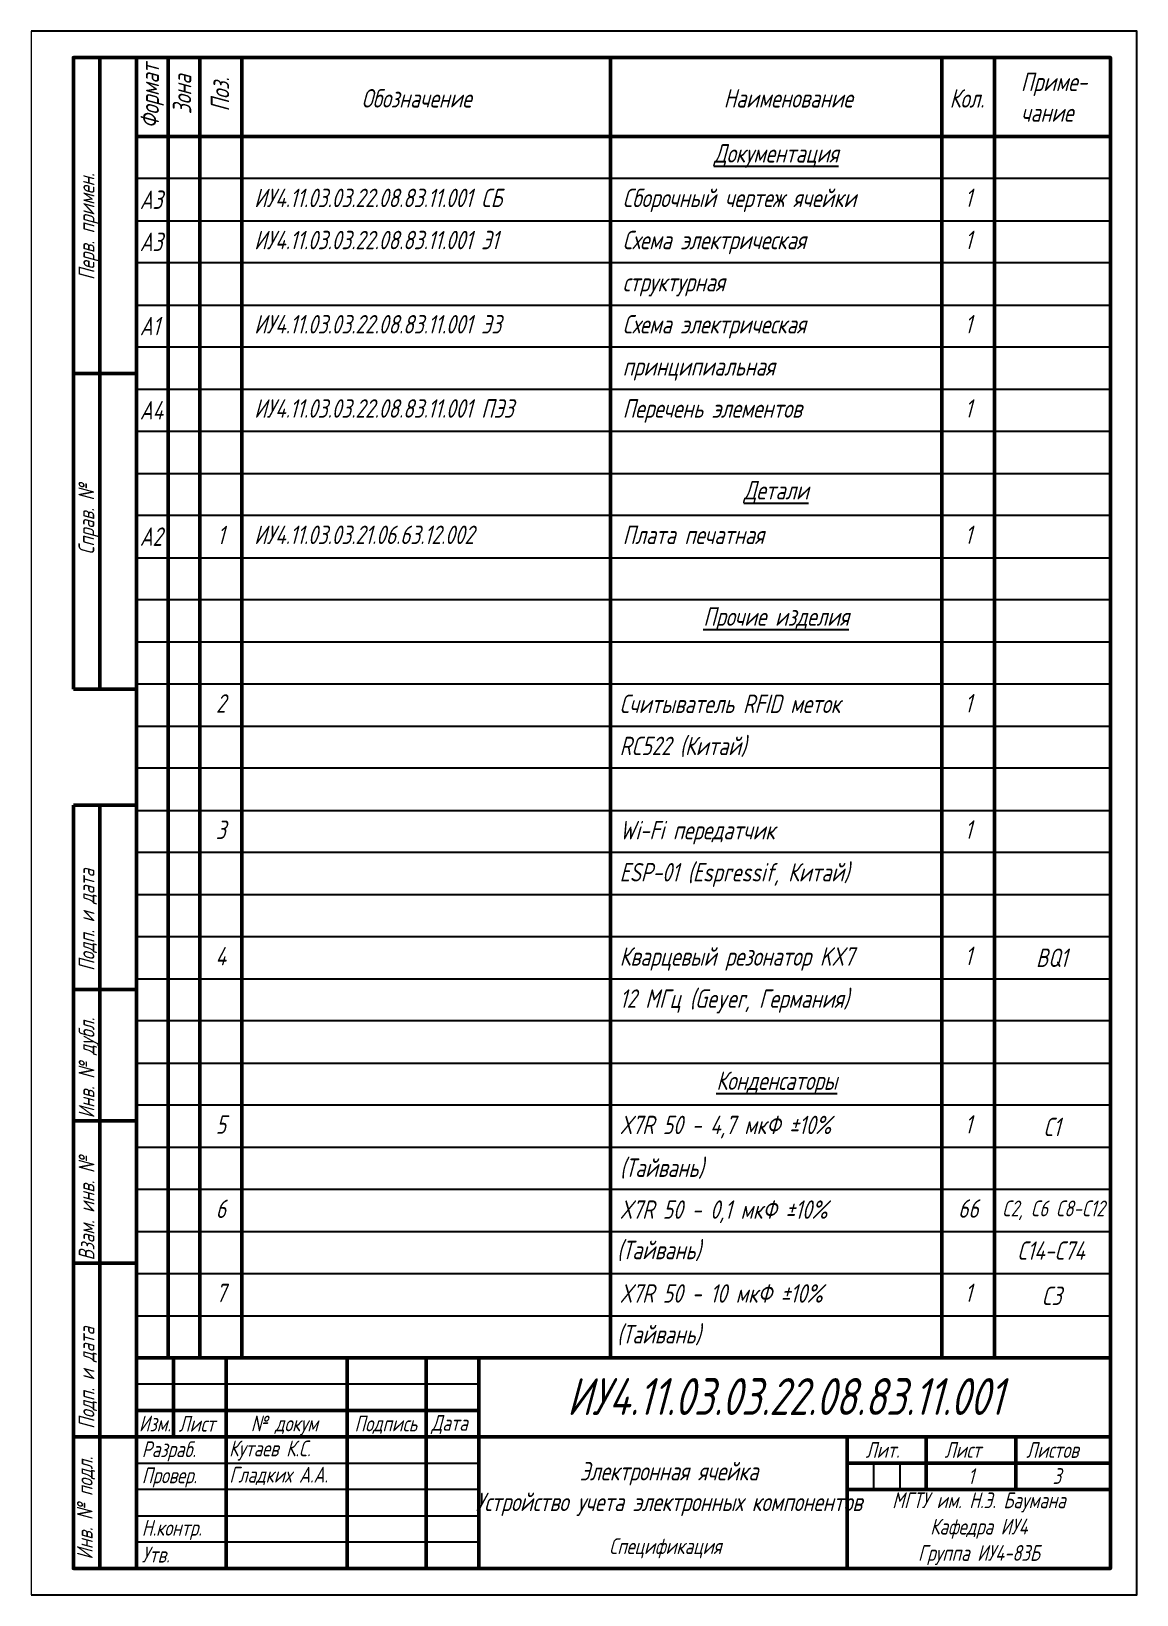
# Paper-space layout 'Лист1' of a CAD drawing. Header units: millimetres. Extents: x 0 to 210, y 0 to 297.
# The model-space entities are those that its viewports show. They can reach past a viewport. Long polylines and large blocks are cut down to what shows.
import ezdxf
from ezdxf.enums import TextEntityAlignment as Align

# ---------------------------------------------------------------- set-up
doc = ezdxf.new("R2010")
doc.units = ezdxf.units.MM
doc.layers.add('FORM', color=7, linetype='Continuous')
doc.layers.add('NEVIDIM', color=1, linetype='Continuous')
doc.styles.get("Standard").update_dxf_attribs({"font": '', "width": 0.8, "oblique": 15})
doc.styles.get('Standard').set_extended_font_data('GOST type B')

msp = doc.modelspace()

# ---------------------------------------------------------------- linework, layer by layer
at = {"color": 0, "lineweight": 50}
for p, q in [((7363.02, 6770.91), (7363.02, 6890.91)), ((7368.02, 6770.91), (7368.02, 6890.91)), ((7375.02, 6830.91), (7363.02, 6830.91)), ((7375.02, 6770.91), (7363.02, 6770.91)), ((7375.02, 6748.91), (7363.02, 6748.91)), ((7368.02, 6748.91), (7368.02, 6603.91)), ((7363.02, 6713.91), (7375.02, 6713.91)), ((7375.02, 6688.91), (7363.02, 6688.91)), ((7363.02, 6661.91), (7375.02, 6661.91)), ((7382.02, 6643.91), (7382.02, 6628.91)), ((7392.02, 6603.91), (7392.02, 6643.91)), ((7415.02, 6643.91), (7415.02, 6603.91)), ((7430.02, 6603.91), (7430.02, 6643.91)), ((7375.02, 6633.91), (7440.02, 6633.91)), ((7375.02, 6628.91), (7363.02, 6628.91)), ((7440.02, 6628.91), (7375.02, 6628.91)), ((7440.02, 6628.91), (7560.02, 6628.91)), ((7525.02, 6628.91), (7525.02, 6618.91)), ((7542.02, 6628.91), (7542.02, 6618.91)), ((7560.02, 6623.91), (7510.02, 6623.91)), ((7510.02, 6618.91), (7560.02, 6618.91))]:
    msp.add_line(p, q, dxfattribs=at)
at = {"lineweight": 50}
for p, q in [((7363.02, 6890.91), (7560.02, 6890.91)), ((7375.02, 6890.91), (7375.02, 6603.91)), ((7560.02, 6890.91), (7560.02, 6603.91)), ((7363.02, 6748.91), (7363.02, 6603.91)), ((7375.02, 6643.91), (7560.02, 6643.91)), ((7440.02, 6643.91), (7440.02, 6603.91)), ((7510.02, 6628.91), (7510.02, 6603.91)), ((7560.02, 6603.91), (7363.02, 6603.91))]:
    msp.add_line(p, q, dxfattribs=at)
at = {"color": 0}
for p, q in [((7375.02, 6770.91), (7368.02, 6770.91)), ((7363.02, 6748.91), (7363.02, 6748.91))]:
    msp.add_line(p, q, dxfattribs=at)
at = {"lineweight": 25}
msp.add_line((7375.02, 6651.91), (7560.02, 6651.91), dxfattribs=at)
at = {"color": 0, "lineweight": 25}
for p, q in [((7440.02, 6638.91), (7375.02, 6638.91)), ((7375.02, 6623.91), (7440.02, 6623.91)), ((7515.02, 6623.91), (7515.02, 6618.91)), ((7520.02, 6623.91), (7520.02, 6618.91)), ((7440.02, 6618.91), (7375.02, 6618.91)), ((7375.02, 6613.91), (7440.02, 6613.91)), ((7440.02, 6608.91), (7375.02, 6608.91))]:
    msp.add_line(p, q, dxfattribs=at)
at = {"color": 0}
msp.add_point((7560.12, 6603.81), dxfattribs=at)
at = {"layer": 'FORM', "color": 0, "lineweight": 50}
for p, q in [((7381.02, 6890.91), (7381.02, 6643.91)), ((7387.02, 6890.91), (7387.02, 6643.91)), ((7395.02, 6890.91), (7395.02, 6643.91)), ((7465.02, 6890.91), (7465.02, 6643.91)), ((7528.02, 6643.91), (7528.02, 6890.91)), ((7538.02, 6643.91), (7538.02, 6890.91)), ((7375.02, 6875.91), (7560.02, 6875.91))]:
    msp.add_line(p, q, dxfattribs=at)
at = {"layer": 'FORM', "color": 0, "lineweight": 25}
for p, q in [((7560.02, 6867.91), (7375.02, 6867.91)), ((7375.02, 6859.91), (7560.02, 6859.91)), ((7560.02, 6851.91), (7375.02, 6851.91)), ((7375.02, 6843.91), (7560.02, 6843.91)), ((7560.02, 6835.91), (7375.02, 6835.91)), ((7375.02, 6827.91), (7560.02, 6827.91)), ((7560.02, 6819.91), (7375.02, 6819.91)), ((7375.02, 6811.91), (7560.02, 6811.91)), ((7560.02, 6803.91), (7375.02, 6803.91)), ((7375.02, 6795.91), (7560.02, 6795.91)), ((7560.02, 6787.91), (7375.02, 6787.91)), ((7375.02, 6779.91), (7560.02, 6779.91)), ((7560.02, 6771.91), (7375.02, 6771.91)), ((7375.02, 6763.91), (7560.02, 6763.91)), ((7560.02, 6755.91), (7375.02, 6755.91)), ((7375.02, 6747.91), (7560.02, 6747.91)), ((7560.02, 6739.91), (7375.02, 6739.91)), ((7375.02, 6731.91), (7560.02, 6731.91)), ((7560.02, 6723.91), (7375.02, 6723.91)), ((7375.02, 6715.91), (7560.02, 6715.91)), ((7560.02, 6707.91), (7375.02, 6707.91)), ((7375.02, 6699.91), (7560.02, 6699.91)), ((7560.02, 6691.91), (7375.02, 6691.91)), ((7375.02, 6683.91), (7560.02, 6683.91)), ((7560.02, 6675.91), (7375.02, 6675.91)), ((7375.02, 6667.91), (7560.02, 6667.91)), ((7375.02, 6659.91), (7560.02, 6659.91))]:
    msp.add_line(p, q, dxfattribs=at)
at = {"layer": 'FORM', "color": 0}
msp.add_lwpolyline([(7355.02, 6598.91), (7565.02, 6598.91), (7565.02, 6895.91), (7355.02, 6895.91)], close=True, dxfattribs=at)
at = {"layer": 'NEVIDIM', "color": 0, "linetype": 'Continuous'}
for p in [(7362.92, 6891.01), (7560.12, 6891.01), (7362.92, 6603.81)]:
    msp.add_point(p, dxfattribs=at)

# ---------------------------------------------------------------- texts
at = {"color": 0, "oblique": 15, "width": 0.8}
for s, p in [('Перв. примен.', (7367.02, 6848.66)), ('Подп. и дата', (7367.02, 6717.41)), ('Инв. № дубл.', (7367.02, 6689.41)), ('Взам. инв. №', (7367.02, 6662.41)), ('Подп. и дата', (7367.02, 6630.41))]:
    msp.add_text(s, height=3, rotation=90, dxfattribs=at).set_placement(p)
for s, p in [('Изм.', (7375.47, 6629.93)), ('Лист', (7383.02, 6629.88)), ('№ докум', (7396.73, 6629.94)), ('Подпись', (7416.42, 6629.93)), ('Дата', (7431.02, 6630.05)), ('Разраб.', (7376.02, 6625.05)), ('Лит.', (7513.52, 6624.91)), ('Лист', (7528.52, 6624.91)), ('Листов', (7544.02, 6624.91)), ('Провер.', (7376.02, 6620.08)), ('Н.контр.', (7376.02, 6610.12)), ('Утв.', (7376.02, 6605.03))]:
    msp.add_text(s, height=3, dxfattribs=at).set_placement(p)
for s, p in [('1', (7533.52, 6619.91)), ('3', (7549.84, 6619.95))]:
    msp.add_text(s, height=3, dxfattribs=at).set_placement(p, align=Align.CENTER)
at = {"attachment_point": 1, "rotation": 90}
for s, width, gutter_width, heights, insert, char_height in [('\\pxqc;Формат', 8, 25, [0], (7375.78, 6879.57), 3.5), ('\\pxqc;Зона', 8, 25, [0], (7381.91, 6879.89), 3.5), ('\\pxqc;Поз.', 8, 25, [0], (7389.12, 6879.89), 3.5), ('Справ. №', 26.3521, 25, [12.33], (7363.98, 6796.5), 3), ('Инв. № подл.', 22.3068, 12.5, [1.07], (7363.68, 6605.6), 3)]:
    msp.add_mtext_dynamic_manual_height_columns(s, width=width, gutter_width=gutter_width, heights=heights, dxfattribs=dict(at, insert=insert, char_height=char_height))
at = {"attachment_point": 1}
for s, width, gutter_width, heights, insert, char_height in [('Приме-\\Pчание', 48.3453, 25, [0], (7543.01, 6888.05), 3.5), ('\\pxqc;Обозначение', 71.7299, 25, [0], (7392.33, 6884.92), 3.5), ('\\pxqc;Наименование', 71.7299, 25, [0], (7462.93, 6884.92), 3.5), ('Кол.', 5.3745, 25, [0], (7529.47, 6884.9), 3.5), ('\\pxqc;{\\LДокументация}', 63, 25, [0], (7465.02, 6874.47), 3.5), ('A3', 5.9985, 25, [0], (7375.64, 6865.66), 3.5), ('{\\C0;ИУ4.11.03.03.22.08.83.11.001 СБ}', 63, 25, [0], (7397.37, 6866), 3.5), ('\\pxql;Сборочный чертеж ячейки', 63, 25, [0], (7467.37, 6866), 3.5), ('\\pxqc;1', 10, 25, [0], (7528.02, 6866.02), 3.5), ('{\\C0;ИУ4.11.03.03.22.08.83.11.001 Э1}', 63, 25, [0], (7397.37, 6858), 3.5), ('\\pxql;Схема электрическая ', 63, 25, [0], (7467.37, 6858), 3.5), ('\\pxqc;1', 10, 25, [0], (7528.02, 6858.02), 3.5), ('A3', 5.9985, 25, [0], (7375.64, 6857.66), 3.5), ('\\pxql;структурная', 63, 25, [0], (7467.37, 6850), 3.5), ('A1', 5.9985, 25, [0], (7375.64, 6841.66), 3.5), ('{\\C0;ИУ4.11.03.03.22.08.83.11.001 Э3}', 63, 25, [0], (7397.37, 6842), 3.5), ('\\pxql;Схема электрическая ', 63, 25, [0], (7467.37, 6842), 3.5), ('\\pxqc;1', 10, 25, [0], (7528.02, 6842.02), 3.5), ('\\pxql;принципиальная', 63, 25, [0], (7467.37, 6834), 3.5), ('A4', 5.9985, 25, [0], (7375.64, 6825.66), 3.5), ('{\\C0;ИУ4.11.03.03.22.08.83.11.001 ПЭ3}', 63, 25, [0], (7397.37, 6826), 3.5), ('\\pxql;Перечень элементов ', 63, 25, [0], (7467.37, 6826), 3.5), ('\\pxqc;1', 10, 25, [0], (7528.02, 6826.02), 3.5), ('\\pxqc;{\\LДетали}', 63, 25, [0], (7465.02, 6810.47), 3.5), ('A2', 5.9985, 25, [0], (7375.64, 6801.66), 3.5), ('\\pxqc;1', 8, 25, [0], (7387.02, 6801.97), 3.5), ('{\\C0;ИУ4.11.03.03.21.06.63.12.002}', 63, 25, [0], (7397.37, 6802), 3.5), ('\\pxql;Плата печатная', 63, 25, [0], (7467.37, 6802), 3.5), ('\\pxqc;1', 10, 25, [0], (7528.02, 6802.02), 3.5), ('\\pxqc;{\\LПрочие изделия}', 63, 25, [0], (7465.02, 6786.47), 3.5), ('\\pxqc;2', 8, 25, [0], (7387.02, 6769.97), 3.5), ('Считыватель RFID меток ', 109.816, 25, [0], (7466.79, 6769.9), 3.5), ('\\pxqc;1', 10, 25, [0], (7528.02, 6770.02), 3.5), ('RC522 (Китай)', 109.816, 25, [0], (7466.79, 6761.9), 3.5), ('\\pxqc;3', 8, 25, [0], (7387.02, 6745.97), 3.5), ('Wi-Fi передатчик ', 109.816, 25, [0], (7466.79, 6745.9), 3.5), ('\\pxqc;1', 10, 25, [0], (7528.02, 6746.02), 3.5), ('ESP-01 (Espressif, Китай)', 109.816, 25, [0], (7466.79, 6737.9), 3.5), ('\\pxqc;4', 8, 25, [0], (7387.02, 6721.97), 3.5), ('Кварцевый резонатор KX7 ', 109.816, 25, [0], (7466.79, 6721.9), 3.5), ('\\pxqc;1', 10, 25, [0], (7528.02, 6722.02), 3.5), ('\\pxqc;BQ1', 19.6684, 25, [0], (7539.02, 6721.66), 3.5), ('12 МГц (Geyer, Германия)', 109.816, 25, [0], (7466.79, 6713.9), 3.5), ('\\pxqc;{\\LКонденсаторы}', 62.7932, 25, [7.59], (7465.23, 6698.31), 3.5), ('\\pxqc;5', 8, 25, [0], (7387.02, 6689.97), 3.5), ('X7R 50 - 4,7 мкФ %%P10%', 109.816, 25, [0], (7466.79, 6689.9), 3.5), ('\\pxqc;1', 10, 25, [0], (7528.02, 6690.02), 3.5), ('\\pxqc;C1', 19.6684, 25, [0], (7539.02, 6689.52), 3.5), ('\\pxqc;6', 8, 25, [0], (7387.02, 6673.97), 3.5), ('X7R 50 - 0,1 мкФ %%P10% ', 109.816, 25, [0], (7466.79, 6673.82), 3.5), ('\\pxqc;66', 10, 25, [0], (7528.02, 6674.02), 3.5), ('\\pxqc;{\\H0.85714x;C2, C6 C8-C12}', 26.2347, 25, [10.59], (7536.03, 6673.79), 3.5), ('\\pxqc;C14-C74', 19.6684, 25, [0], (7538.87, 6666.03), 3.5), ('\\pxqc;7', 8, 25, [0], (7387.02, 6657.97), 3.5), ('X7R 50 - 10 мкФ %%P10% ', 109.816, 25, [0], (7466.79, 6657.89), 3.5), ('\\pxqc;1', 10, 25, [0], (7528.02, 6658.02), 3.5), ('\\pxqc;C3', 19.6684, 25, [0], (7538.98, 6657.44), 3.5), ('Кутаев К.С.', 23, 12.5, [0], (7392.6, 6628.2), 3), ('Гладких А.А.', 29.2218, 12.5, [8], (7392.64, 6623.21), 3), ('\\pxqc;МГТУ им. Н.Э. Баумана\\PКафедра ИУ4\\PГруппа ИУ4-83Б', 50, 12.5, [0], (7510.03, 6618.35), 3), ('\\pxqc;Спецификация', 64.239, 12.5, [0], (7443.34, 6609.64), 3)]:
    msp.add_mtext_dynamic_manual_height_columns(s, width=width, gutter_width=gutter_width, heights=heights, dxfattribs=dict(at, insert=insert, char_height=char_height))
for s, insert, char_height, width, attachment_point in [('(Тайвань)', (7466.85, 6681.78), 3.5, 21.6199, 1), ('(Тайвань)', (7466.29, 6666.14), 3.5, 19.7118, 1), ('(Тайвань)', (7466.29, 6650.14), 3.5, 19.7118, 1), ('{\\C0;ИУ4.11.03.03.22.08.83.11.001}', (7498.21, 6636.56), 7, 129.4139, 5), ('\\pxqc;Электронная ячейка \\PУстройство учета электронных компонентов', (7476.16, 6618.98), 3.5, 70, 5)]:
    msp.add_mtext(s, dxfattribs=dict(insert=insert, char_height=char_height, width=width, attachment_point=attachment_point))

psp = doc.layouts.new('Лист1')

# ---------------------------------------------------------------- viewports
at = {"layer": '0'}
psp.add_viewport(center=(105.04, 148.75), size=(210, 297), view_center_point=(7460.02, 6747.41), view_height=297, dxfattribs=at)

doc.saveas('drawing.dxf')
